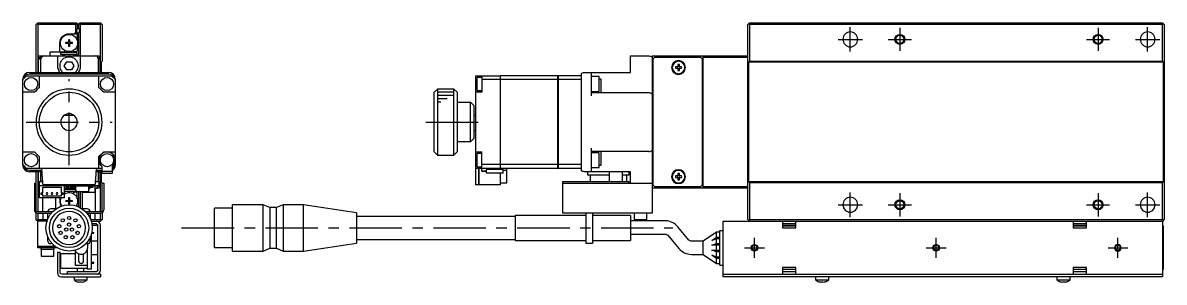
# Model space of a CAD drawing. Extents: x -1 to 721, y -8 to 204.
# Drawn here: x 375.5 to 721, y 68 to 146.4 of the extents above; entities that cross this region are included whole.
import ezdxf

# ---------------------------------------------------------------- set-up
doc = ezdxf.new("R2010")
doc.units = 0
doc.header["$LTSCALE"] = 0.5
doc.linetypes.add('CENTER', pattern=[50.8, 31.75, -6.35, 6.35, -6.35])
for name, color, linetype in [('MSM_CENTER', 1, 'CENTER'), ('MSM_CONTINUOUS', 7, 'CONTINUOUS'), ('MSM_NARROW', 5, 'CONTINUOUS')]:
    doc.layers.add(name, color=color, linetype=linetype)

msp = doc.modelspace()

# ---------------------------------------------------------------- linework, layer by layer
at = {"layer": 'MSM_CENTER'}
for p, q in [((625.96, 137.69), (625.96, 145.09)), ((640.96, 144.89), (640.96, 137.89)), ((700.96, 144.89), (700.96, 137.89)), ((715.96, 137.69), (715.96, 145.09)), ((622.26, 141.39), (629.66, 141.39)), ((637.46, 141.39), (644.46, 141.39)), ((697.46, 141.39), (704.46, 141.39)), ((712.26, 141.39), (719.66, 141.39)), ((389.46, 103.39), (389.46, 129.39)), ((376.46, 116.39), (402.46, 116.39)), ((497.46, 116.39), (515.46, 116.39)), ((625.96, 87.69), (625.96, 95.09)), ((640.96, 94.89), (640.96, 87.89)), ((700.96, 94.89), (700.96, 87.89)), ((715.96, 87.69), (715.96, 95.09)), ((622.26, 91.39), (629.66, 91.39)), ((637.46, 91.39), (644.46, 91.39)), ((697.46, 91.39), (704.46, 91.39)), ((712.26, 91.39), (719.66, 91.39)), ((423.53, 84.39), (572.21, 84.39)), ((596.96, 75.39), (596.96, 81.39)), ((651.96, 75.39), (651.96, 81.39)), ((706.96, 75.39), (706.96, 81.39)), ((593.96, 78.39), (599.96, 78.39)), ((648.96, 78.39), (654.96, 78.39)), ((703.96, 78.39), (709.96, 78.39))]:
    msp.add_line(p, q, dxfattribs=at)
at = {"layer": 'MSM_CONTINUOUS'}
for p, q in [((379.46, 145.89), (379.96, 146.39)), ((379.46, 131.39), (379.46, 145.89)), ((379.96, 145.89), (379.71, 146.14)), ((379.96, 146.39), (391.76, 146.39)), ((391.46, 145.89), (379.96, 145.89)), ((379.96, 145.89), (379.96, 131.39)), ((391.86, 146.29), (391.46, 145.89)), ((391.46, 143.59), (391.46, 145.89)), ((391.96, 146.19), (391.76, 146.39)), ((391.96, 146.19), (391.96, 144.65)), ((392.46, 146.19), (392.51, 146.24)), ((392.46, 144.65), (392.46, 146.19)), ((392.51, 146.24), (392.66, 146.39)), ((392.51, 146.24), (392.86, 145.89)), ((392.66, 146.39), (398.96, 146.39)), ((398.96, 145.89), (392.86, 145.89)), ((392.86, 145.89), (392.86, 136.39)), ((398.96, 146.39), (399.46, 145.89)), ((399.21, 146.14), (398.96, 145.89)), ((398.96, 131.39), (398.96, 145.89)), ((399.46, 145.89), (399.46, 134.79)), ((595.46, 146.39), (594.96, 145.89)), ((594.96, 86.89), (594.96, 145.89)), ((595.21, 146.14), (595.46, 145.89)), ((595.46, 146.39), (720.46, 146.39)), ((720.46, 145.89), (595.46, 145.89)), ((595.46, 145.89), (595.46, 134.79)), ((720.71, 146.14), (720.46, 146.39)), ((720.46, 145.89), (720.71, 146.14)), ((720.46, 134.79), (720.46, 145.89)), ((720.96, 145.89), (720.71, 146.14)), ((720.96, 145.89), (720.96, 86.89)), ((389.46, 143.09), (391.96, 143.09)), ((391.46, 143.59), (390.96, 143.09)), ((391.82, 143.09), (391.46, 143.59)), ((391.96, 143.33), (391.96, 141)), ((392.46, 136.59), (392.46, 143.33)), ((386.66, 137.59), (386.66, 140.29)), ((389.26, 140.43), (388.46, 140.43)), ((388.46, 140.14), (388.46, 140.43)), ((389.26, 140.14), (388.46, 140.14)), ((388.99, 140.43), (388.99, 140.14)), ((389.32, 141.29), (389.32, 140.49)), ((389.61, 141.29), (389.32, 141.29)), ((389.61, 140.76), (389.32, 140.76)), ((389.32, 140.08), (389.32, 139.29)), ((389.32, 139.82), (389.61, 139.82)), ((389.61, 139.29), (389.32, 139.29)), ((389.61, 141.29), (389.61, 140.49)), ((389.61, 140.08), (389.61, 139.29)), ((390.46, 140.43), (389.67, 140.43)), ((390.46, 140.14), (389.67, 140.14)), ((389.93, 140.43), (389.93, 140.14)), ((390.46, 140.14), (390.46, 140.43)), ((391.96, 139.57), (391.96, 137.89)), ((380.46, 136.39), (379.96, 135.89)), ((380.16, 135.89), (380.96, 135.89)), ((380.16, 131.39), (380.16, 135.89)), ((380.96, 135.39), (380.16, 135.39)), ((380.46, 136.39), (398.46, 136.39)), ((380.96, 135.39), (380.96, 136.39)), ((380.96, 131.39), (380.96, 135.39)), ((383.76, 136.39), (383.76, 137.59)), ((383.76, 137.59), (387.92, 137.59)), ((385.96, 136.39), (385.96, 133.39)), ((391.96, 137.39), (386.96, 137.39)), ((386.96, 136.79), (386.96, 137.39)), ((391.96, 136.79), (386.96, 136.79)), ((387.46, 136.59), (387.26, 136.39)), ((387.46, 136.59), (387.92, 136.59)), ((387.46, 136.59), (387.46, 136.39)), ((387.92, 137.59), (388.14, 137.96)), ((387.92, 136.59), (388, 136.45)), ((390.89, 136.39), (391.01, 136.59)), ((390.93, 137.73), (391.01, 137.59)), ((391.66, 137.59), (391.01, 137.59)), ((391.01, 136.59), (392.46, 136.59)), ((391.66, 137.59), (391.96, 137.89)), ((391.96, 136.79), (391.96, 137.39)), ((392.36, 136.39), (392.36, 136.59)), ((392.96, 133.39), (392.96, 136.39)), ((397.96, 136.19), (397.96, 136.39)), ((398.23, 135.89), (398.76, 135.89)), ((398.36, 131.39), (398.36, 135.39)), ((398.76, 135.39), (398.36, 135.39)), ((398.96, 135.89), (398.46, 136.39)), ((398.76, 135.89), (398.76, 131.39)), ((399.16, 134.49), (399.46, 134.79)), ((559.46, 136.39), (564.96, 136.39)), ((559.46, 131.39), (559.46, 136.39)), ((565.96, 136.39), (565.96, 88.89)), ((565.96, 136.39), (594.96, 136.39)), ((566.66, 135.89), (566.16, 135.39)), ((566.16, 135.39), (566.16, 97.39)), ((580.66, 135.89), (566.66, 135.89)), ((581.16, 135.39), (580.66, 135.89)), ((581.16, 97.39), (581.16, 135.39)), ((581.46, 96.39), (581.46, 136.39)), ((594.96, 135.89), (581.46, 135.89)), ((595.16, 134.49), (595.46, 134.79)), ((595.46, 134.79), (720.46, 134.79)), ((720.46, 134.79), (720.76, 134.49)), ((377.46, 131.39), (401.46, 131.39)), ((388.02, 133.39), (388.74, 134.64)), ((388.74, 132.14), (388.02, 133.39)), ((388.74, 134.64), (390.19, 134.64)), ((390.19, 132.14), (388.74, 132.14)), ((390.19, 134.64), (390.91, 133.39)), ((390.91, 133.39), (390.19, 132.14)), ((399.16, 134.49), (399.16, 131.39)), ((545.46, 131.39), (559.46, 131.39)), ((547.46, 131.39), (547.46, 124.29)), ((573.72, 133.13), (573.04, 133.13)), ((573.04, 132.65), (573.72, 132.65)), ((573.72, 133.81), (573.72, 133.13)), ((573.72, 132.65), (573.72, 131.97)), ((574.2, 133.13), (574.2, 133.81)), ((574.88, 133.13), (574.2, 133.13)), ((574.2, 132.65), (574.88, 132.65)), ((574.2, 131.97), (574.2, 132.65)), ((720.76, 134.49), (595.16, 134.49)), ((595.16, 134.49), (595.16, 98.29)), ((720.76, 98.29), (720.76, 134.49)), ((375.46, 103.39), (375.46, 129.39)), ((376.62, 130.39), (402.31, 130.39)), ((377.46, 131.01), (401.46, 131.01)), ((380.46, 130.39), (380.46, 126.89)), ((398.46, 126.89), (398.46, 130.39)), ((403.46, 129.39), (403.46, 103.39)), ((512.46, 130.39), (512.46, 97.39)), ((512.46, 130.39), (519.96, 130.39)), ((514.46, 129.89), (512.96, 129.89)), ((512.96, 125.89), (512.96, 129.89)), ((514.46, 130.39), (514.46, 125.39)), ((519.96, 129.23), (514.46, 129.23)), ((519.96, 130.39), (519.96, 102.09)), ((519.96, 130.38), (519.97, 130.38)), ((519.96, 129.23), (519.97, 129.23)), ((537.46, 130.39), (519.97, 130.39)), ((519.97, 130.39), (519.97, 102.09)), ((537.46, 129.23), (519.97, 129.23)), ((537.46, 102.39), (537.46, 130.39)), ((537.46, 130.38), (537.47, 130.38)), ((537.46, 129.23), (537.47, 129.23)), ((544.46, 130.39), (537.47, 130.39)), ((537.47, 130.39), (537.47, 102.39)), ((544.46, 129.23), (537.47, 129.23)), ((544.46, 131.01), (544.46, 101.77)), ((549.96, 130.14), (547.46, 130.14)), ((549.96, 125.64), (549.96, 130.14)), ((549.96, 129.47), (550.46, 129.47)), ((550.46, 129.47), (550.46, 125.29)), ((566.16, 130.64), (565.96, 130.64)), ((581.46, 130.64), (581.16, 130.64)), ((581.46, 130.14), (581.16, 130.14)), ((378.96, 125.39), (375.46, 125.39)), ((403.46, 125.39), (399.96, 125.39)), ((500.96, 126.39), (499.96, 125.39)), ((499.96, 107.39), (499.96, 125.39)), ((505.96, 126.39), (500.96, 126.39)), ((500.96, 126.39), (500.96, 106.39)), ((506.96, 125.39), (505.96, 126.39)), ((505.96, 106.39), (505.96, 126.39)), ((506.96, 125.39), (506.96, 107.39)), ((512.46, 126.89), (512.96, 126.89)), ((514.46, 125.39), (512.46, 125.39)), ((512.96, 125.89), (514.46, 125.89)), ((547.46, 125.64), (549.96, 125.64)), ((547.46, 125.29), (564.96, 125.29)), ((566.16, 126.39), (565.96, 126.39)), ((566.16, 125.39), (565.96, 125.39)), ((581.16, 124.64), (581.46, 124.64)), ((506.96, 122.39), (510.96, 122.39)), ((510.96, 110.39), (510.96, 122.39)), ((511.96, 121.39), (510.96, 122.39)), ((511.96, 121.39), (511.96, 111.39)), ((566.16, 123.89), (565.96, 123.89)), ((581.26, 121.39), (581.16, 121.39)), ((581.46, 121.19), (581.26, 121.39)), ((581.26, 111.39), (581.26, 121.39)), ((390.96, 118.39), (387.96, 118.39)), ((512.46, 118.39), (511.96, 118.39)), ((510.96, 110.39), (511.96, 111.39)), ((511.96, 113.89), (512.46, 113.89)), ((581.16, 111.39), (581.26, 111.39)), ((581.26, 111.39), (581.46, 111.59)), ((375.46, 107.39), (378.96, 107.39)), ((399.96, 107.39), (403.46, 107.39)), ((499.96, 107.39), (500.96, 106.39)), ((505.96, 106.39), (506.96, 107.39)), ((510.96, 110.39), (506.96, 110.39)), ((512.46, 107.39), (514.46, 107.39)), ((514.36, 107.39), (514.36, 101.79)), ((514.46, 101.79), (514.46, 107.39)), ((547.46, 108.49), (547.46, 101.39)), ((564.96, 107.49), (547.46, 107.49)), ((549.96, 107.14), (547.46, 107.14)), ((549.96, 102.64), (549.96, 107.14)), ((550.46, 107.49), (550.46, 103.31)), ((565.96, 108.89), (566.16, 108.89)), ((566.16, 107.39), (565.96, 107.39)), ((581.46, 108.14), (581.16, 108.14)), ((380.46, 105.89), (380.46, 102.39)), ((398.46, 102.39), (398.46, 105.89)), ((500.96, 106.39), (505.96, 106.39)), ((512.46, 105.89), (512.96, 105.89)), ((512.96, 102.89), (512.96, 106.89)), ((514.36, 106.89), (512.96, 106.89)), ((565.96, 106.39), (566.16, 106.39)), ((399.46, 102.39), (376.62, 102.39)), ((381.26, 101.77), (377.46, 101.77)), ((381.28, 101.39), (377.46, 101.39)), ((379.46, 97.89), (379.46, 101.39)), ((379.96, 101.39), (379.96, 89.39)), ((380.16, 96.89), (380.16, 101.39)), ((380.96, 98.39), (380.96, 101.39)), ((381.54, 97.67), (381.21, 102.39)), ((397.71, 102.39), (397.38, 97.67)), ((399.36, 101.39), (397.64, 101.39)), ((399.36, 101.77), (397.67, 101.77)), ((398.36, 98.39), (398.36, 101.39)), ((398.76, 101.39), (398.76, 96.89)), ((398.96, 89.39), (398.96, 101.39)), ((399.16, 101.39), (399.16, 98.29)), ((399.46, 102.09), (399.36, 102.09)), ((399.36, 102.09), (399.36, 100.99)), ((399.36, 100.99), (402.56, 100.99)), ((399.46, 101.49), (399.46, 102.89)), ((402.46, 101.49), (399.46, 101.49)), ((402.46, 102.89), (402.46, 101.49)), ((402.56, 102.09), (402.46, 102.09)), ((402.56, 100.99), (402.56, 102.09)), ((514.36, 102.39), (512.46, 102.39)), ((512.96, 102.89), (514.46, 102.89)), ((513.46, 97.39), (513.46, 102.39)), ((513.47, 102.39), (513.47, 97.39)), ((519.96, 103.54), (514.46, 103.54)), ((519.96, 102.39), (514.46, 102.39)), ((515.86, 101.59), (514.66, 101.59)), ((515.86, 101.49), (514.66, 101.49)), ((515.86, 100.99), (515.86, 102.09)), ((520.86, 102.09), (515.86, 102.09)), ((520.86, 100.99), (515.86, 100.99)), ((519.96, 103.55), (519.97, 103.55)), ((519.96, 102.4), (519.97, 102.4)), ((519.96, 100.99), (519.96, 97.39)), ((537.46, 103.54), (519.97, 103.54)), ((537.46, 102.39), (519.97, 102.39)), ((519.97, 100.99), (519.97, 98.39)), ((520.86, 100.99), (520.86, 102.09)), ((520.86, 101.89), (521.96, 101.89)), ((521.96, 97.99), (521.96, 102.39)), ((537.46, 103.55), (537.47, 103.55)), ((537.46, 102.4), (537.47, 102.4)), ((544.46, 103.54), (537.47, 103.54)), ((544.46, 102.39), (537.47, 102.39)), ((559.46, 101.39), (545.46, 101.39)), ((546.46, 100.39), (546.46, 101.39)), ((552.96, 100.39), (546.46, 100.39)), ((547.21, 100.39), (547.21, 98.39)), ((547.46, 102.64), (549.96, 102.64)), ((550.46, 103.31), (549.96, 103.31)), ((552.96, 101.39), (552.96, 98.39)), ((556.96, 98.39), (556.96, 101.39)), ((558.96, 100.39), (556.96, 100.39)), ((558.21, 100.39), (558.21, 98.39)), ((558.96, 101.39), (558.96, 100.39)), ((559.46, 97.89), (559.46, 101.39)), ((565.96, 102.14), (566.16, 102.14)), ((573.72, 100.81), (573.72, 100.13)), ((574.2, 100.13), (574.2, 100.81)), ((581.16, 102.64), (581.46, 102.64)), ((581.16, 102.14), (581.46, 102.14)), ((378.96, 97.89), (379.46, 97.89)), ((378.96, 97.89), (378.96, 89.89)), ((379.46, 89.59), (379.46, 97.89)), ((379.96, 96.89), (380.46, 96.39)), ((380.16, 97.39), (380.46, 97.39)), ((380.54, 96.89), (380.16, 96.89)), ((380.46, 98.39), (380.46, 97.19)), ((380.46, 98.39), (381.49, 98.39)), ((380.46, 97.19), (398.46, 97.19)), ((380.54, 93.49), (380.54, 97.19)), ((381.46, 98.81), (381.46, 98.39)), ((397.08, 97.39), (381.84, 97.39)), ((388.04, 93.49), (388.04, 97.19)), ((388.46, 97.19), (388.46, 96.39)), ((389.21, 96.76), (388.46, 96.76)), ((389.21, 97.19), (389.21, 96.39)), ((389.71, 97.19), (389.71, 96.39)), ((390.46, 96.76), (389.71, 96.76)), ((390.42, 96.96), (390.42, 97.19)), ((390.42, 96.96), (390.93, 96.96)), ((390.46, 96.96), (390.46, 96.39)), ((390.67, 96.96), (390.67, 97.19)), ((390.73, 96.96), (390.73, 97.19)), ((390.96, 97.19), (390.96, 97.19)), ((390.96, 96.95), (390.96, 96.39)), ((391.03, 96.76), (390.96, 96.76)), ((391.03, 96.86), (391.03, 96.53)), ((391.26, 96.53), (391.26, 96.86)), ((391.47, 96.76), (391.26, 96.76)), ((391.47, 95.73), (391.47, 96.99)), ((391.57, 97.09), (395.27, 97.09)), ((392.15, 97.19), (392.15, 97.09)), ((392.96, 97.19), (392.96, 97.09)), ((393.56, 97.19), (393.56, 97.09)), ((393.69, 97.19), (393.69, 97.09)), ((395.37, 96.99), (395.37, 95.41)), ((395.58, 96.53), (395.58, 96.86)), ((395.69, 97.19), (395.69, 97.1)), ((395.81, 96.86), (395.81, 96.53)), ((395.91, 96.96), (396.42, 96.96)), ((396.1, 97.19), (396.1, 96.96)), ((396.17, 97.19), (396.17, 96.96)), ((396.42, 97.19), (396.42, 96.96)), ((396.64, 97.19), (396.64, 96.64)), ((397.36, 95.19), (397.36, 97.19)), ((397.43, 98.39), (398.46, 98.39)), ((397.46, 98.39), (397.46, 98.81)), ((398.76, 96.89), (398.23, 96.89)), ((398.46, 98.39), (398.46, 97.19)), ((398.46, 97.39), (398.76, 97.39)), ((398.46, 96.39), (398.96, 96.89)), ((399.46, 97.99), (399.16, 98.29)), ((399.46, 97.99), (399.46, 97.89)), ((399.46, 97.89), (399.96, 97.89)), ((399.46, 89.59), (399.46, 97.89)), ((399.96, 97.89), (399.96, 89.89)), ((513.46, 97.39), (512.46, 97.39)), ((513.46, 97.4), (513.47, 97.4)), ((519.96, 97.39), (513.47, 97.39)), ((519.97, 98.39), (519.96, 98.39)), ((519.96, 97.99), (521.96, 97.99)), ((538.96, 88.89), (538.96, 98.39)), ((538.96, 98.39), (558.96, 98.39)), ((538.96, 97.89), (565.96, 97.89)), ((558.96, 98.39), (558.96, 97.89)), ((566.16, 97.39), (566.66, 96.89)), ((566.66, 96.89), (580.66, 96.89)), ((573.72, 100.13), (573.04, 100.13)), ((573.04, 99.65), (573.72, 99.65)), ((573.72, 99.65), (573.72, 98.97)), ((574.88, 100.13), (574.2, 100.13)), ((574.2, 99.65), (574.88, 99.65)), ((574.2, 98.97), (574.2, 99.65)), ((580.66, 96.89), (581.16, 97.39)), ((581.46, 96.89), (594.96, 96.89)), ((720.76, 98.29), (595.16, 98.29)), ((595.46, 97.99), (595.16, 98.29)), ((720.46, 97.99), (595.46, 97.99)), ((595.46, 97.99), (595.46, 86.89)), ((720.76, 98.29), (720.46, 97.99)), ((720.46, 86.89), (720.46, 97.99)), ((380.46, 96.39), (380.54, 96.39)), ((388.04, 93.49), (380.54, 93.49)), ((381.04, 95.04), (381.54, 95.04)), ((381.04, 94.54), (381.04, 95.04)), ((381.54, 94.54), (381.04, 94.54)), ((381.46, 93.49), (381.46, 89.39)), ((381.54, 96.69), (387.04, 96.69)), ((381.54, 95.04), (381.54, 96.69)), ((381.54, 93.99), (381.54, 94.54)), ((387.04, 93.99), (381.54, 93.99)), ((385.46, 90.14), (385.46, 93.49)), ((386.66, 93.49), (386.66, 92.49)), ((387.04, 96.69), (387.04, 95.04)), ((387.04, 95.04), (387.54, 95.04)), ((387.04, 94.54), (387.04, 93.99)), ((387.54, 94.54), (387.04, 94.54)), ((387.54, 95.04), (387.54, 94.54)), ((388.04, 96.39), (391.06, 96.39)), ((391.47, 95.99), (388.04, 95.99)), ((391.77, 95.39), (388.04, 95.39)), ((388.14, 94.81), (388.04, 94.98)), ((389.21, 96.64), (388.46, 96.64)), ((389.32, 93.49), (389.32, 92.69)), ((389.61, 93.49), (389.32, 93.49)), ((389.61, 93.49), (389.61, 92.69)), ((390.46, 96.64), (389.71, 96.64)), ((391.01, 96.19), (390.89, 96.39)), ((391.01, 95.19), (390.93, 95.05)), ((391.03, 96.64), (390.96, 96.64)), ((391.01, 96.19), (391.47, 96.19)), ((391.66, 95.19), (391.01, 95.19)), ((391.47, 96.64), (391.26, 96.64)), ((391.36, 96.43), (391.47, 96.43)), ((391.36, 96.2), (391.47, 96.2)), ((391.82, 95.34), (391.5, 95.66)), ((391.96, 94.89), (391.66, 95.19)), ((395.27, 95.31), (391.89, 95.31)), ((391.96, 93.2), (391.96, 94.89)), ((392.46, 90.71), (392.46, 95.31)), ((392.86, 95.31), (392.86, 90.51)), ((393.46, 95.31), (393.46, 90.14)), ((393.56, 95.31), (393.56, 95.19)), ((393.56, 95.19), (397.36, 95.19)), ((395.58, 96.64), (395.37, 96.64)), ((395.37, 96.43), (395.48, 96.43)), ((395.37, 96.2), (395.48, 96.2)), ((396.64, 96.64), (395.81, 96.64)), ((397.46, 89.39), (397.46, 96.39)), ((397.46, 96.39), (397.96, 96.39)), ((397.96, 96.39), (397.96, 96.59)), ((398.46, 96.39), (397.96, 96.39)), ((594.96, 96.39), (565.96, 96.39)), ((385.47, 90.14), (383.96, 90.14)), ((388.46, 92.34), (388.46, 92.63)), ((389.26, 92.63), (388.46, 92.63)), ((389.26, 92.34), (388.46, 92.34)), ((388.99, 92.63), (388.99, 92.34)), ((389.61, 92.96), (389.32, 92.96)), ((389.32, 92.28), (389.32, 91.49)), ((389.32, 92.02), (389.61, 92.02)), ((389.61, 91.49), (389.32, 91.49)), ((389.61, 92.28), (389.61, 91.49)), ((390.46, 92.63), (389.67, 92.63)), ((390.46, 92.34), (389.67, 92.34)), ((389.93, 92.63), (389.93, 92.34)), ((390.46, 92.34), (390.46, 92.63)), ((391.96, 90.93), (391.96, 91.77)), ((394.96, 90.14), (393.46, 90.14)), ((438.96, 90.34), (433.46, 90.34)), ((433.46, 78.44), (433.46, 90.34)), ((448.26, 91.39), (438.96, 91.39)), ((438.96, 77.39), (438.96, 91.39)), ((450.26, 90.54), (448.26, 91.39)), ((448.26, 77.39), (448.26, 91.39)), ((452.26, 90.54), (450.26, 90.54)), ((450.26, 90.54), (450.26, 78.24)), ((454.26, 91.39), (452.26, 90.54)), ((452.26, 78.24), (452.26, 90.54)), ((460.46, 91.39), (454.26, 91.39)), ((454.26, 91.39), (454.26, 77.39)), ((476.46, 88.96), (460.46, 91.39)), ((460.46, 77.39), (460.46, 91.39)), ((379.46, 86.89), (379.46, 89.02)), ((379.71, 86.64), (379.46, 86.89)), ((379.66, 89.39), (384.57, 89.39)), ((379.71, 86.64), (379.96, 86.89)), ((379.96, 86.39), (379.71, 86.64)), ((379.96, 88.89), (384.1, 88.89)), ((379.96, 88.89), (379.96, 86.89)), ((379.96, 86.89), (381.56, 86.89)), ((382.76, 86.39), (379.96, 86.39)), ((379.96, 78.39), (379.96, 86.39)), ((381.56, 88.89), (381.56, 86.89)), ((381.56, 86.89), (382.93, 86.89)), ((382.96, 88.89), (382.96, 86.99)), ((383.96, 88.72), (383.96, 88.89)), ((394.36, 89.39), (399.26, 89.39)), ((394.83, 88.89), (398.96, 88.89)), ((394.96, 88.89), (394.96, 88.72)), ((395.96, 86.99), (395.96, 88.89)), ((396, 86.89), (398.96, 86.89)), ((396.17, 86.39), (398.96, 86.39)), ((397.36, 86.89), (397.36, 88.89)), ((398.96, 86.89), (398.96, 88.89)), ((398.96, 86.89), (399.21, 86.64)), ((399.21, 86.64), (398.96, 86.39)), ((399.46, 86.89), (399.21, 86.64)), ((399.46, 89.02), (399.46, 86.89)), ((476.46, 88.96), (476.46, 79.82)), ((524.46, 87.89), (476.46, 87.89)), ((545.96, 88.14), (524.46, 88.14)), ((524.46, 88.14), (524.46, 80.64)), ((565.96, 88.89), (538.96, 88.89)), ((545.96, 79.64), (545.96, 88.89)), ((547.96, 88.89), (547.96, 79.64)), ((559.46, 88.14), (547.96, 88.14)), ((559.46, 88.14), (559.46, 80.64)), ((569.92, 86.52), (559.46, 86.52)), ((560.56, 88.89), (560.56, 86.89)), ((560.56, 86.89), (564.36, 86.89)), ((564.36, 86.89), (564.36, 88.89)), ((587.46, 86.39), (720.46, 86.39)), ((587.46, 69.59), (587.46, 86.39)), ((594.96, 86.89), (595.46, 86.39)), ((595.46, 86.89), (595.21, 86.64)), ((595.46, 86.89), (720.46, 86.89)), ((605.46, 86.39), (605.46, 84.39)), ((609.46, 84.39), (609.46, 86.39)), ((693.46, 86.39), (693.46, 84.39)), ((697.46, 84.39), (697.46, 86.39)), ((720.71, 86.64), (720.46, 86.89)), ((720.46, 86.39), (720.71, 86.64)), ((720.46, 86.39), (720.46, 69.59)), ((720.71, 86.64), (720.96, 86.89)), ((396.33, 83.01), (396.96, 83.01)), ((397.76, 85.59), (396.36, 85.59)), ((397.96, 85.09), (396.43, 85.09)), ((396.96, 82.76), (396.96, 83.01)), ((397.96, 85.09), (397.96, 85.53)), ((398.16, 71.59), (398.16, 85.19)), ((398.96, 71.59), (398.96, 85.19)), ((577.1, 80.74), (573.75, 84.73)), ((585.46, 83.14), (581.46, 80.39)), ((586.46, 83.14), (585.46, 83.14)), ((585.46, 81.64), (585.46, 83.14)), ((586.46, 83.64), (587.46, 83.64)), ((586.46, 73.14), (586.46, 83.64)), ((606.41, 85.59), (605.46, 85.59)), ((609.46, 85.09), (605.46, 85.09)), ((609.46, 84.89), (605.46, 84.89)), ((605.46, 84.39), (609.46, 84.39)), ((608.52, 85.59), (606.41, 85.59)), ((609.46, 85.59), (608.52, 85.59)), ((694.41, 85.59), (693.46, 85.59)), ((697.46, 85.09), (693.46, 85.09)), ((697.46, 84.89), (693.46, 84.89)), ((693.46, 84.39), (697.46, 84.39)), ((696.52, 85.59), (694.41, 85.59)), ((697.46, 85.59), (696.52, 85.59)), ((720.76, 84.89), (720.46, 84.89)), ((720.76, 71.89), (720.76, 84.89)), ((382.96, 81.79), (382.96, 80.64)), ((384.32, 79.64), (383.96, 79.64)), ((394.96, 79.64), (394.61, 79.64)), ((395.11, 78.39), (395.11, 79.65)), ((395.96, 80.64), (395.96, 81.79)), ((396.16, 82.36), (396.16, 71.89)), ((398.16, 80.39), (396.16, 80.39)), ((396.27, 82.76), (396.96, 82.76)), ((460.46, 77.39), (476.46, 79.82)), ((476.46, 80.89), (524.46, 80.89)), ((524.46, 80.64), (545.96, 80.64)), ((547.96, 79.64), (545.96, 79.64)), ((547.96, 80.64), (559.46, 80.64)), ((559.46, 82.52), (569.92, 82.52)), ((570.69, 82.16), (574.03, 78.17)), ((581.46, 80.39), (577.86, 80.39)), ((581.46, 76.39), (581.46, 80.39)), ((584.01, 80.64), (585.46, 81.64)), ((585.46, 81.14), (584.01, 80.64)), ((584.01, 79.14), (585.46, 79.64)), ((585.46, 81.64), (586.46, 81.64)), ((586.46, 81.14), (585.46, 81.14)), ((585.46, 79.64), (585.46, 81.14)), ((585.46, 79.64), (586.46, 79.64)), ((379.96, 78.89), (385.13, 78.89)), ((385.86, 78.39), (379.96, 78.39)), ((380.96, 78.89), (380.96, 77.89)), ((384.96, 77.89), (380.96, 77.89)), ((381.06, 77.89), (381.06, 75.89)), ((384.77, 79.19), (384.46, 78.89)), ((384.86, 75.89), (384.86, 77.89)), ((384.96, 78.89), (384.96, 79.03)), ((384.96, 77.89), (384.96, 78.39)), ((385.96, 77.09), (386.76, 77.09)), ((385.96, 77.09), (385.96, 70.79)), ((386.76, 70.89), (386.76, 77.09)), ((386.96, 76.64), (391.26, 76.64)), ((386.96, 72.14), (386.96, 76.64)), ((391.26, 77.62), (391.26, 73.14)), ((392.36, 76.53), (392.36, 74.39)), ((393.86, 74.39), (393.86, 76.53)), ((394.96, 77.63), (394.96, 71.89)), ((396.16, 76.39), (398.16, 76.39)), ((433.46, 78.44), (438.96, 78.44)), ((438.96, 77.39), (448.26, 77.39)), ((448.26, 77.39), (450.26, 78.24)), ((450.26, 78.24), (452.26, 78.24)), ((452.26, 78.24), (454.26, 77.39)), ((454.26, 77.39), (460.46, 77.39)), ((577.86, 76.39), (581.46, 76.39)), ((581.46, 76.39), (585.46, 73.64)), ((586.46, 79.14), (584.01, 79.14)), ((585.46, 77.14), (584.01, 77.64)), ((584.01, 77.64), (586.46, 77.64)), ((585.46, 75.14), (584.01, 76.14)), ((584.01, 76.14), (585.46, 75.64)), ((585.46, 77.64), (585.46, 79.14)), ((586.46, 77.14), (585.46, 77.14)), ((585.46, 75.64), (585.46, 77.14)), ((381.06, 75.89), (384.86, 75.89)), ((391.26, 73.14), (394.96, 73.14)), ((396.16, 74.01), (396.96, 74.01)), ((396.16, 73.76), (396.96, 73.76)), ((396.96, 73.76), (396.96, 74.01)), ((585.46, 75.64), (586.46, 75.64)), ((586.46, 75.14), (585.46, 75.14)), ((585.46, 73.64), (585.46, 75.14)), ((585.46, 73.64), (586.46, 73.64)), ((586.46, 73.14), (587.46, 73.14)), ((394.96, 72.14), (386.96, 72.14)), ((387.16, 69.59), (398.96, 69.59)), ((398.96, 70.39), (387.26, 70.39)), ((388.96, 71.19), (397.76, 71.19)), ((388.96, 70.39), (388.96, 71.19)), ((390.96, 69.59), (390.96, 68.69)), ((391.96, 72.14), (391.96, 71.19)), ((393.96, 71.19), (393.96, 72.14)), ((396.16, 71.89), (394.96, 71.89)), ((394.96, 68.69), (394.96, 69.59)), ((398.96, 70.39), (398.96, 69.59)), ((587.46, 70.39), (720.46, 70.39)), ((720.46, 69.59), (587.46, 69.59)), ((605.46, 72.39), (605.46, 70.39)), ((609.46, 72.39), (605.46, 72.39)), ((605.46, 71.89), (609.46, 71.89)), ((605.46, 71.19), (609.46, 71.19)), ((609.46, 70.39), (609.46, 72.39)), ((615.46, 69.59), (615.46, 68.69)), ((619.46, 68.69), (619.46, 69.59)), ((688.46, 69.59), (688.46, 68.69)), ((692.46, 68.69), (692.46, 69.59)), ((693.46, 72.39), (693.46, 70.39)), ((697.46, 72.39), (693.46, 72.39)), ((693.46, 71.89), (697.46, 71.89)), ((693.46, 71.19), (697.46, 71.19)), ((697.46, 70.39), (697.46, 72.39)), ((720.46, 71.89), (720.76, 71.89)), ((390.96, 68.69), (394.96, 68.69)), ((392.01, 68.13), (392.04, 68.13)), ((392.76, 68), (392.76, 68.13)), ((392.76, 68.13), (393.16, 68.13)), ((393.16, 68.13), (393.16, 68)), ((393.89, 68.13), (393.91, 68.13)), ((615.46, 68.69), (619.46, 68.69)), ((616.51, 68.13), (616.54, 68.13)), ((617.26, 68), (617.26, 68.13)), ((617.26, 68.13), (617.66, 68.13)), ((617.66, 68.13), (617.66, 68)), ((618.39, 68.13), (618.41, 68.13)), ((688.46, 68.69), (692.46, 68.69)), ((689.51, 68.13), (689.54, 68.13)), ((690.26, 68), (690.26, 68.13)), ((690.26, 68.13), (690.66, 68.13)), ((690.66, 68.13), (690.66, 68)), ((691.39, 68.13), (691.41, 68.13))]:
    msp.add_line(p, q, dxfattribs=at)
for centre, radius in [((389.46, 140.29), 2.6), ((640.96, 141.39), 1.23), ((700.96, 141.39), 1.23), ((377.96, 127.89), 2), ((400.96, 127.89), 2), ((389.46, 116.39), 9), ((377.96, 104.89), 2), ((400.96, 104.89), 2), ((389.46, 84.39), 7), ((389.46, 84.39), 5.95), ((640.96, 91.39), 1.23), ((700.96, 91.39), 1.23), ((387.54, 86.69), 0.5), ((389.46, 87.39), 0.5), ((391.39, 86.69), 0.5), ((386.51, 84.91), 0.5), ((386.87, 82.89), 0.5), ((388.6, 83.89), 0.5), ((389.46, 85.39), 0.5), ((390.33, 83.89), 0.5), ((392.06, 82.89), 0.5), ((392.42, 84.91), 0.5), ((388.44, 81.57), 0.5), ((390.49, 81.57), 0.5), ((596.96, 78.39), 0.783), ((651.96, 78.39), 0.783), ((706.96, 78.39), 0.783)]:
    msp.add_circle(centre, radius, dxfattribs=at)
at = {"layer": 'MSM_CONTINUOUS', "extrusion": (0, 0, -1)}
for centre, radius in [((-625.96, 141.39), 2.25), ((-715.96, 141.39), 2.25), ((-573.96, 132.89), 2.1), ((-573.96, 132.89), 1.9), ((-389.46, 116.39), 10), ((-389.46, 116.39), 2.5), ((-573.96, 99.89), 2.1), ((-573.96, 99.89), 1.9), ((-382.79, 94.79), 0.25), ((-384.29, 94.79), 0.25), ((-385.79, 94.79), 0.25), ((-625.96, 91.39), 2.25), ((-715.96, 91.39), 2.25), ((-389.46, 84.39), 5)]:
    msp.add_circle(centre, radius, dxfattribs=at)
for centre, radius, start, end in [((-389.46, 140.29), 2.8, 0, 90), ((-389.26, 140.49), 0.06, 180, 270), ((-389.26, 140.08), 0.06, 90, 180), ((-389.67, 140.49), 0.06, 270, 0), ((-389.67, 140.08), 0.06, 0, 90), ((-389.46, 133.39), 2.75, 313.3418, 226.6582), ((-389.58, 136.97), 1.75, 34.5052, 37.006), ((-389.46, 133.89), 2.6, 74.0576, 105.9424), ((-389.35, 136.97), 1.75, 142.994, 154.5052), ((-564.96, 134.89), 1.5, 90, 131.8103), ((-545.46, 129.89), 1.5, 48.1897, 90), ((-389.46, 116.39), 19, 42.5369, 47.4631), ((-377.46, 129.39), 1.62, 9.7265, 90), ((-401.46, 129.39), 1.62, 90, 170.2735), ((-389.46, 116.39), 19, 132.5369, 137.4631), ((-366.3, 139.55), 19, 221.7998, 228.2002), ((-412.63, 139.55), 19, 311.7998, 318.2002), ((-564.96, 123.79), 1.5, 90, 131.8103), ((-366.3, 93.22), 19, 131.7998, 138.2002), ((-412.63, 93.22), 19, 41.7998, 48.2002), ((-389.46, 116.39), 19, 312.5369, 317.4631), ((-377.46, 103.39), 1.62, 270, 350.2735), ((-389.46, 116.39), 19, 222.5369, 226.8264), ((-401.46, 103.39), 1.62, 189.7265, 231.8273), ((-514.66, 101.79), 0.2, 270, 0), ((-545.46, 102.89), 1.5, 270, 311.8103), ((-381.84, 97.69), 0.3, 270, 356), ((-390.93, 96.86), 0.1, 90, 180), ((-395.91, 96.86), 0.1, 0, 90), ((-397.08, 97.69), 0.3, 184, 270), ((-389.46, 92.49), 2.6, 326.3001, 22.6198), ((-389.46, 92.49), 2.6, 56.7648, 213.6999), ((-389.58, 95.8), 1.75, 322.994, 325.4948), ((-389.46, 98.89), 2.6, 254.0576, 285.9424), ((-389.35, 95.8), 1.75, 205.4948, 217.006), ((-391.36, 96.53), 0.1, 270, 0), ((-395.48, 96.53), 0.1, 180, 270), ((-389.26, 92.69), 0.06, 180, 270), ((-389.26, 92.28), 0.06, 90, 180), ((-389.67, 92.69), 0.06, 270, 0), ((-389.67, 92.28), 0.06, 0, 90), ((-379.66, 89.59), 0.2, 270, 0), ((-399.26, 89.59), 0.2, 180, 270), ((-397.76, 85.19), 0.4, 90, 180), ((-569.92, 81.52), 1, 90, 140), ((-577.86, 81.39), 1, 270, 320), ((-387.26, 70.89), 0.5, 270, 0), ((-397.76, 71.59), 0.4, 180, 270)]:
    msp.add_arc(centre, radius, start, end, dxfattribs=at)
at = {"layer": 'MSM_CONTINUOUS'}
for centre, radius, start, end in [((392.71, 143.99), 1, 138.5904, 221.4096), ((391.71, 143.99), 1, 318.5904, 41.4096), ((381.96, 135.39), 1, 90, 180), ((389.46, 137.09), 1.59, 143.8028, 169.1069), ((389.46, 137.09), 1.59, 190.8931, 206.1642), ((389.58, 137.2), 1.75, 205.4948, 207.7565), ((389.46, 137.09), 1.59, 10.8931, 36.1972), ((389.46, 137.09), 1.59, 333.8358, 349.1069), ((397.36, 135.39), 1, 0, 90), ((377.46, 129.39), 2, 90, 180), ((389.46, 133.39), 3.5, 180, 214.8499), ((389.46, 133.39), 3.5, 325.1501, 0), ((401.46, 129.39), 2, 0, 90), ((573.96, 132.89), 0.95, 165.3667, 194.6333), ((573.96, 132.89), 0.365, 138.8496, 221.1504), ((573.96, 132.89), 0.95, 75.3667, 104.6333), ((573.96, 132.89), 0.365, 48.8496, 131.1504), ((573.96, 132.89), 0.365, 228.8496, 311.1504), ((573.96, 132.89), 0.95, 255.3667, 284.6333), ((573.96, 132.89), 0.365, 318.8496, 41.1504), ((573.96, 132.89), 0.95, 345.3667, 14.6333), ((400.96, 104.89), 2.5, 306.8699, 233.1301), ((564.96, 108.99), 1.5, 270, 311.8103), ((377.46, 103.39), 2, 180, 270), ((401.46, 103.39), 2, 303.367, 0), ((514.66, 101.79), 0.3, 180, 270), ((573.96, 99.89), 0.95, 75.3667, 104.6333), ((573.96, 99.89), 0.365, 48.8496, 131.1504), ((390.93, 96.86), 0.33, 0, 90), ((391.57, 96.99), 0.1, 90, 180), ((395.27, 96.99), 0.1, 0, 90), ((395.91, 96.86), 0.33, 90, 180), ((397.36, 97.39), 1, 270, 348.463), ((573.96, 99.89), 0.95, 165.3667, 194.6333), ((573.96, 99.89), 0.365, 138.8496, 221.1504), ((573.96, 99.89), 0.365, 228.8496, 311.1504), ((573.96, 99.89), 0.95, 255.3667, 284.6333), ((573.96, 99.89), 0.365, 318.8496, 41.1504), ((573.96, 99.89), 0.95, 345.3667, 14.6333), ((389.46, 95.69), 1.59, 206.1506, 216.1972), ((389.46, 95.69), 1.59, 323.8028, 349.1069), ((389.46, 95.69), 1.59, 10.8931, 26.1642), ((391.36, 96.53), 0.33, 180, 270), ((391.57, 95.73), 0.1, 180, 225), ((391.89, 95.41), 0.1, 225, 270), ((395.27, 95.41), 0.1, 270, 0), ((395.48, 96.53), 0.33, 270, 0), ((379.96, 89.89), 1, 180, 270), ((383.96, 89.14), 1, 90, 165.5225), ((389.46, 92.49), 2.8, 180, 212.617), ((394.96, 89.14), 1, 14.4775, 90), ((398.96, 89.89), 1, 270, 0), ((397.76, 85.19), 1.2, 0, 90), ((569.92, 81.52), 5, 40, 90), ((383.96, 80.64), 1, 180, 270), ((394.96, 80.64), 1, 270, 0), ((393.11, 78.39), 2, 202.4623, 0), ((577.86, 81.39), 5, 220, 270), ((393.11, 74.39), 0.75, 180, 0), ((387.16, 70.79), 1.2, 180, 270), ((397.76, 71.59), 1.2, 270, 0), ((392.96, 71.19), 3.2, 231.3178, 252.73), ((392.96, 71.19), 3.19, 253.0947, 266.4096), ((392.96, 71.19), 3.19, 273.5904, 286.9053), ((392.96, 71.19), 3.2, 287.27, 308.6822), ((617.46, 71.19), 3.2, 231.3178, 252.73), ((617.46, 71.19), 3.19, 253.0947, 266.4096), ((617.46, 71.19), 3.19, 273.5904, 286.9053), ((617.46, 71.19), 3.2, 287.27, 308.6822), ((690.46, 71.19), 3.2, 231.3178, 252.73), ((690.46, 71.19), 3.19, 253.0947, 266.4096), ((690.46, 71.19), 3.19, 273.5904, 286.9053), ((690.46, 71.19), 3.2, 287.27, 308.6822)]:
    msp.add_arc(centre, radius, start, end, dxfattribs=at)
at = {"layer": 'MSM_NARROW'}
for p, q in [((505.96, 125.39), (500.96, 125.39)), ((505.96, 124.39), (500.96, 124.39)), ((503.96, 123.39), (500.96, 123.39)), ((501.96, 122.39), (500.96, 122.39))]:
    msp.add_line(p, q, dxfattribs=at)
for centre, radius in [((640.96, 141.39), 1.5), ((700.96, 141.39), 1.5), ((640.96, 91.39), 1.5), ((700.96, 91.39), 1.5), ((596.96, 78.39), 1), ((651.96, 78.39), 1)]:
    msp.add_circle(centre, radius, dxfattribs=at)
at = {"layer": 'MSM_NARROW', "extrusion": (0, 0, -1)}
msp.add_circle((-706.96, 78.39), 1, dxfattribs=at)

doc.saveas('drawing.dxf')
